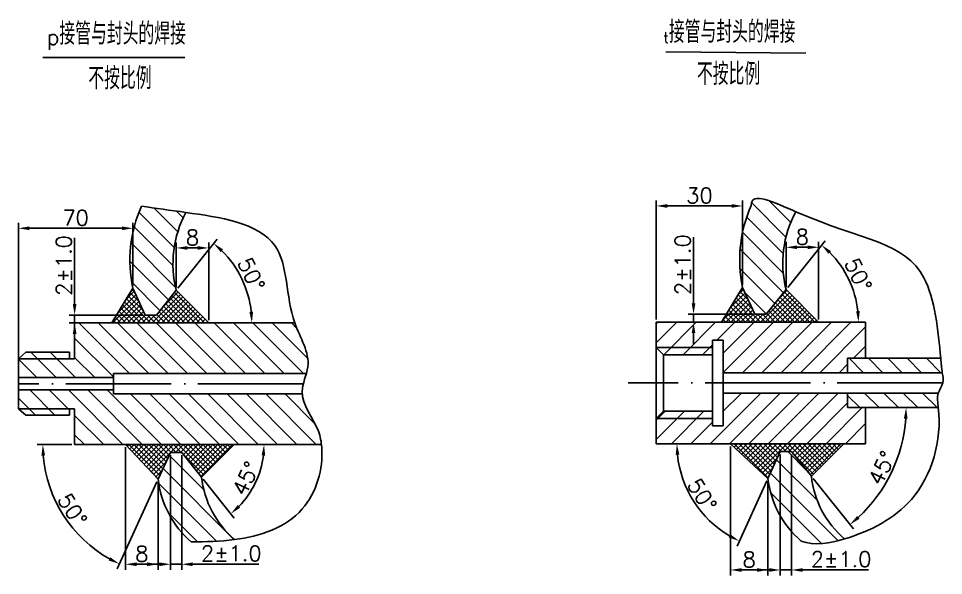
# Model space of a CAD drawing. Header units: millimetres. Extents: x 1189 to 3591, y 347 to 2928.
# Drawn here: x 1805.1 to 2015.7, y 1872.3 to 1999 of the extents above; entities that cross this region are included whole.
import ezdxf

# ---------------------------------------------------------------- set-up
doc = ezdxf.new("R2010")
doc.units = ezdxf.units.MM
doc.linetypes.add('ACAD_ISO04W100', pattern=[30, 24, -3, 0, -3])
doc.layers.add('点划线', color=7, linetype='ACAD_ISO04W100')
doc.layers.add('细直线', color=7, linetype='Continuous', lineweight=15)
doc.styles.get("Standard").update_dxf_attribs({"font": 'txt', "bigfont": 'gbcbig.shx'})
doc.dimstyles.new('ISO-25', dxfattribs={"dimtxt": 2.5, "dimasz": 2.5, "dimexe": 1.25, "dimexo": 0.625, "dimtad": 1, "dimtxsty": 'Standard', "dimcen": 2.5, "dimadec": 0, "dimazin": 0, "dimtfac": 1, "dimtmove": 0, "dimatfit": 3, "dimfxl": 0, "dimarcsym": 0})
pattern_1 = [(135, (-9.6373, 1527.383), (-2.2001627, -2.2001627), [])]
pattern_2 = [(135, (-1352.757, 1189.4913), (-2.2001627, -2.2001627), [])]
pattern_3 = [(135, (-250.3465, 1534.0617), (-2.2001627, -2.2001627), [])]

# ---------------------------------------------------------------- blocks, each defined once
blk = doc.blocks.new('*D44')
at = {"color": 0, "lineweight": -2}
for p, q in [((1805.15, 1917.97), (1805.15, 1952.53)), ((1831.17, 1938.28), (1831.17, 1952.53)), ((1807.65, 1951.28), (1828.67, 1951.28))]:
    blk.add_line(p, q, dxfattribs=at)
at = {"color": 0}
for points in [[(1807.65, 1951.7), (1807.65, 1950.86), (1805.15, 1951.28)], [(1828.67, 1951.7), (1828.67, 1950.86), (1831.17, 1951.28)]]:
    blk.add_solid(points, dxfattribs=at)
at = {"layer": 'Defpoints', "color": 0}
for p in [(1831.17, 1951.28), (1831.17, 1937.66), (1805.15, 1917.34)]:
    blk.add_point(p, dxfattribs=at)
at = {"color": 0, "insert": (1818.16, 1953.65), "char_height": 3.5, "attachment_point": 5}
blk.add_mtext('70', dxfattribs=at)
blk = doc.blocks.new('*D45')
at = {"color": 0, "lineweight": -2}
for p, q in [((1817.92, 1934.05), (1817.92, 1949.1)), ((1833.34, 1931.55), (1816.67, 1931.55)), ((1817.92, 1929.77), (1817.92, 1931.55)), ((1833.34, 1929.77), (1816.67, 1929.77)), ((1817.92, 1927.27), (1817.92, 1924.77))]:
    blk.add_line(p, q, dxfattribs=at)
at = {"color": 0}
for points in [[(1817.51, 1934.05), (1818.34, 1934.05), (1817.92, 1931.55)], [(1817.51, 1927.27), (1818.34, 1927.27), (1817.92, 1929.77)]]:
    blk.add_solid(points, dxfattribs=at)
at = {"layer": 'Defpoints', "color": 0}
for p in [(1833.96, 1931.55), (1817.92, 1929.77), (1833.96, 1929.77)]:
    blk.add_point(p, dxfattribs=at)
at = {"color": 0, "insert": (1815.45, 1942.82), "char_height": 3.5, "attachment_point": 5, "rotation": 90}
blk.add_mtext('2±1.0', dxfattribs=at)
blk = doc.blocks.new('*D46')
at = {"color": 0, "lineweight": -2}
blk.add_line((1841.44, 1937.66), (1850.36, 1948.8), dxfattribs=at)
blk.add_arc((1835.12, 1929.77), 23.14, 6.1937, 45.116, dxfattribs=at)
at = {"color": 0}
for points in [[(1851.17, 1945.85), (1851.73, 1946.47), (1849.58, 1947.83)], [(1858.54, 1932.29), (1857.71, 1932.24), (1858.26, 1929.77)]]:
    blk.add_solid(points, dxfattribs=at)
at = {"layer": 'Defpoints', "color": 0}
for p in [(1841.05, 1937.17), (1857.23, 1936.57), (1836.55, 1931.55), (1817.92, 1929.77), (1868.03, 1929.77)]:
    blk.add_point(p, dxfattribs=at)
at = {"color": 0, "insert": (1858.12, 1940.81), "char_height": 3.5, "attachment_point": 5, "rotation": 295.6548}
blk.add_mtext('50%%D', dxfattribs=at)
blk = doc.blocks.new('*D47')
at = {"color": 0, "lineweight": -2}
for p, q in [((1841.05, 1937.79), (1841.05, 1948.06)), ((1848.45, 1930.39), (1848.45, 1948.06)), ((1845.95, 1946.81), (1843.55, 1946.81))]:
    blk.add_line(p, q, dxfattribs=at)
at = {"color": 0}
for points in [[(1843.55, 1947.22), (1843.55, 1946.39), (1841.05, 1946.81)], [(1845.95, 1947.22), (1845.95, 1946.39), (1848.45, 1946.81)]]:
    blk.add_solid(points, dxfattribs=at)
at = {"layer": 'Defpoints', "color": 0}
for p in [(1841.05, 1946.81), (1841.05, 1937.17), (1848.45, 1929.77)]:
    blk.add_point(p, dxfattribs=at)
at = {"color": 0, "insert": (1844.75, 1949.18), "char_height": 3.5, "attachment_point": 5}
blk.add_mtext('8', dxfattribs=at)
blk = doc.blocks.new('*D48')
at = {"color": 0, "lineweight": -2}
for p, q in [((1817.3, 1902.09), (1809.43, 1902.09)), ((1836.66, 1893.64), (1827.58, 1873.81))]:
    blk.add_line(p, q, dxfattribs=at)
blk.add_arc((1840.54, 1902.09), 29.86, 184.7982, 240.5868, dxfattribs=at)
at = {"color": 0}
for points in [[(1810.36, 1899.58), (1811.2, 1899.61), (1810.68, 1902.09)], [(1826.06, 1876.45), (1825.68, 1875.71), (1828.1, 1874.95)]]:
    blk.add_solid(points, dxfattribs=at)
at = {"layer": 'Defpoints', "color": 0}
for p in [(1817.92, 1902.09), (1874.11, 1902.09), (1839.72, 1900.31), (1836.92, 1894.21), (1812.81, 1891.01)]:
    blk.add_point(p, dxfattribs=at)
at = {"color": 0, "insert": (1817.41, 1887.25), "char_height": 3.5, "attachment_point": 5, "rotation": 302.6925}
blk.add_mtext('50%%D', dxfattribs=at)
blk = doc.blocks.new('*D49')
at = {"color": 0, "lineweight": -2}
for p, q in [((1829.52, 1901.47), (1829.52, 1873.62)), ((1836.92, 1893.58), (1836.92, 1873.62)), ((1832.02, 1874.87), (1834.42, 1874.87))]:
    blk.add_line(p, q, dxfattribs=at)
at = {"color": 0}
for points in [[(1832.02, 1875.29), (1832.02, 1874.45), (1829.52, 1874.87)], [(1834.42, 1875.29), (1834.42, 1874.45), (1836.92, 1874.87)]]:
    blk.add_solid(points, dxfattribs=at)
at = {"layer": 'Defpoints', "color": 0}
for p in [(1829.52, 1902.09), (1836.92, 1894.21), (1836.92, 1874.87)]:
    blk.add_point(p, dxfattribs=at)
at = {"color": 0, "insert": (1833.22, 1877.25), "char_height": 3.5, "attachment_point": 5}
blk.add_mtext('8', dxfattribs=at)
blk = doc.blocks.new('*D50')
at = {"color": 0, "lineweight": -2}
for p, q in [((1839.72, 1899.69), (1839.72, 1873.62)), ((1842.3, 1899.69), (1842.3, 1873.62)), ((1837.22, 1874.87), (1834.72, 1874.87)), ((1839.72, 1874.87), (1842.3, 1874.87)), ((1844.8, 1874.87), (1859.85, 1874.87))]:
    blk.add_line(p, q, dxfattribs=at)
at = {"color": 0}
for points in [[(1837.22, 1875.29), (1837.22, 1874.45), (1839.72, 1874.87)], [(1844.8, 1875.29), (1844.8, 1874.45), (1842.3, 1874.87)]]:
    blk.add_solid(points, dxfattribs=at)
at = {"layer": 'Defpoints', "color": 0}
for p in [(1839.72, 1900.31), (1842.3, 1900.31), (1842.3, 1874.87)]:
    blk.add_point(p, dxfattribs=at)
at = {"color": 0, "insert": (1853.58, 1877.34), "char_height": 3.5, "attachment_point": 5}
blk.add_mtext('2±1.0', dxfattribs=at)
blk = doc.blocks.new('*D51')
at = {"color": 0, "lineweight": -2}
blk.add_line((1847.2, 1894.2), (1854.26, 1885.38), dxfattribs=at)
blk.add_arc((1840.88, 1902.09), 20.16, 315.7999, 352.8904, dxfattribs=at)
at = {"color": 0}
for points in [[(1860.47, 1899.62), (1861.3, 1899.57), (1861.04, 1902.09)], [(1855.61, 1887.73), (1855.05, 1888.35), (1853.48, 1886.36)]]:
    blk.add_solid(points, dxfattribs=at)
at = {"layer": 'Defpoints', "color": 0}
for p in [(1817.92, 1902.09), (1874.11, 1902.09), (1842.3, 1900.31), (1846.81, 1894.69), (1857.55, 1890.76)]:
    blk.add_point(p, dxfattribs=at)
at = {"color": 0, "insert": (1856.91, 1894.39), "char_height": 3.5, "attachment_point": 5, "rotation": 64.3452}
blk.add_mtext('45%%D', dxfattribs=at)
blk = doc.blocks.new('*D52')
at = {"color": 0, "lineweight": -2}
for p, q in [((1950.31, 1930.57), (1950.31, 1957.61)), ((1952.81, 1956.36), (1967.48, 1956.36)), ((1969.98, 1938.45), (1969.98, 1957.61))]:
    blk.add_line(p, q, dxfattribs=at)
at = {"color": 0}
for points in [[(1952.81, 1956.77), (1952.81, 1955.94), (1950.31, 1956.36)], [(1967.48, 1956.77), (1967.48, 1955.94), (1969.98, 1956.36)]]:
    blk.add_solid(points, dxfattribs=at)
at = {"layer": 'Defpoints', "color": 0}
for p in [(1969.98, 1956.36), (1969.98, 1937.83), (1950.31, 1929.94)]:
    blk.add_point(p, dxfattribs=at)
at = {"color": 0, "insert": (1960.15, 1958.73), "char_height": 3.5, "attachment_point": 5}
blk.add_mtext('30', dxfattribs=at)
blk = doc.blocks.new('*D53')
at = {"color": 0, "lineweight": -2}
for p, q in [((1958.8, 1934.22), (1958.8, 1949.27)), ((1972.15, 1931.72), (1957.55, 1931.72)), ((1958.8, 1929.94), (1958.8, 1931.72)), ((1971.67, 1929.94), (1957.55, 1929.94)), ((1958.8, 1927.44), (1958.8, 1924.94))]:
    blk.add_line(p, q, dxfattribs=at)
at = {"color": 0}
for points in [[(1958.38, 1934.22), (1959.22, 1934.22), (1958.8, 1931.72)], [(1958.38, 1927.44), (1959.22, 1927.44), (1958.8, 1929.94)]]:
    blk.add_solid(points, dxfattribs=at)
at = {"layer": 'Defpoints', "color": 0}
for p in [(1972.78, 1931.72), (1958.8, 1929.94), (1972.3, 1929.94)]:
    blk.add_point(p, dxfattribs=at)
at = {"color": 0, "insert": (1956.33, 1943), "char_height": 3.5, "attachment_point": 5, "rotation": 90}
blk.add_mtext('2±1.0', dxfattribs=at)
blk = doc.blocks.new('*D54')
at = {"color": 0, "lineweight": -2}
blk.add_line((1980.25, 1937.83), (1988.73, 1948.42), dxfattribs=at)
blk.add_arc((1973.93, 1929.94), 22.42, 6.3911, 44.9185, dxfattribs=at)
at = {"color": 0}
for points in [[(1989.53, 1945.47), (1990.09, 1946.09), (1987.95, 1947.45)], [(1996.63, 1932.46), (1995.8, 1932.42), (1996.36, 1929.94)]]:
    blk.add_solid(points, dxfattribs=at)
at = {"layer": 'Defpoints', "color": 0}
for p in [(1979.86, 1937.34), (1995.36, 1936.54), (1975.36, 1931.72), (1950.31, 1929.94), (1997.98, 1929.94)]:
    blk.add_point(p, dxfattribs=at)
at = {"color": 0, "insert": (1996.29, 1940.68), "char_height": 3.5, "attachment_point": 5, "rotation": 295.6548}
blk.add_mtext('50%%D', dxfattribs=at)
blk = doc.blocks.new('*D55')
at = {"color": 0, "lineweight": -2}
blk.add_line((1975.48, 1893.81), (1968.7, 1879.01), dxfattribs=at)
blk.add_arc((1979.35, 1902.27), 24.33, 185.8903, 239.4947, dxfattribs=at)
at = {"color": 0}
for points in [[(1954.73, 1899.75), (1955.57, 1899.79), (1955.02, 1902.27)], [(1967.19, 1881.68), (1966.81, 1880.94), (1969.22, 1880.15)]]:
    blk.add_solid(points, dxfattribs=at)
at = {"layer": 'Defpoints', "color": 0}
for p in [(1950.31, 1902.27), (1997.98, 1902.27), (1978.53, 1900.49), (1975.74, 1894.38), (1961.73, 1885.49)]:
    blk.add_point(p, dxfattribs=at)
at = {"color": 0, "insert": (1960.74, 1890.62), "char_height": 3.5, "attachment_point": 5, "rotation": 302.0502}
blk.add_mtext('50%%D', dxfattribs=at)
blk = doc.blocks.new('*D56')
at = {"color": 0, "lineweight": -2}
for p, q in [((1979.86, 1937.97), (1979.86, 1948.21)), ((1987.26, 1930.57), (1987.26, 1948.21)), ((1982.36, 1946.96), (1984.76, 1946.96))]:
    blk.add_line(p, q, dxfattribs=at)
at = {"color": 0}
for points in [[(1982.36, 1947.37), (1982.36, 1946.54), (1979.86, 1946.96)], [(1984.76, 1947.37), (1984.76, 1946.54), (1987.26, 1946.96)]]:
    blk.add_solid(points, dxfattribs=at)
at = {"layer": 'Defpoints', "color": 0}
for p in [(1987.26, 1946.96), (1979.86, 1937.34), (1987.26, 1929.94)]:
    blk.add_point(p, dxfattribs=at)
at = {"color": 0, "insert": (1983.56, 1949.33), "char_height": 3.5, "attachment_point": 5}
blk.add_mtext('8', dxfattribs=at)
blk = doc.blocks.new('*D57')
at = {"color": 0, "lineweight": -2}
for p, q in [((1967.22, 1901.64), (1967.22, 1872.32)), ((1975.74, 1893.76), (1975.74, 1872.32)), ((1969.72, 1873.57), (1973.24, 1873.57))]:
    blk.add_line(p, q, dxfattribs=at)
at = {"color": 0}
for points in [[(1969.72, 1873.98), (1969.72, 1873.15), (1967.22, 1873.57)], [(1973.24, 1873.98), (1973.24, 1873.15), (1975.74, 1873.57)]]:
    blk.add_solid(points, dxfattribs=at)
at = {"layer": 'Defpoints', "color": 0}
for p in [(1967.22, 1902.27), (1975.74, 1894.38), (1975.74, 1873.57)]:
    blk.add_point(p, dxfattribs=at)
at = {"color": 0, "insert": (1971.48, 1875.94), "char_height": 3.5, "attachment_point": 5}
blk.add_mtext('8', dxfattribs=at)
blk = doc.blocks.new('*D58')
at = {"color": 0, "lineweight": -2}
for p, q in [((1978.53, 1899.86), (1978.53, 1872.32)), ((1981.12, 1899.86), (1981.12, 1872.32)), ((1976.03, 1873.57), (1973.53, 1873.57)), ((1978.53, 1873.57), (1981.12, 1873.57)), ((1983.62, 1873.57), (1998.66, 1873.57))]:
    blk.add_line(p, q, dxfattribs=at)
at = {"color": 0}
for points in [[(1976.03, 1873.98), (1976.03, 1873.15), (1978.53, 1873.57)], [(1983.62, 1873.98), (1983.62, 1873.15), (1981.12, 1873.57)]]:
    blk.add_solid(points, dxfattribs=at)
at = {"layer": 'Defpoints', "color": 0}
for p in [(1978.53, 1900.49), (1981.12, 1900.49), (1981.12, 1873.57)]:
    blk.add_point(p, dxfattribs=at)
at = {"color": 0, "insert": (1992.39, 1876.04), "char_height": 3.5, "attachment_point": 5}
blk.add_mtext('2±1.0', dxfattribs=at)
blk = doc.blocks.new('*D59')
at = {"color": 0, "lineweight": -2}
blk.add_line((1986.01, 1894.38), (1995.19, 1882.92), dxfattribs=at)
blk.add_arc((1973.1, 1910.5), 34.09, 312.8932, 355.7971, dxfattribs=at)
at = {"color": 0}
for points in [[(2006.68, 1908.02), (2007.51, 1907.99), (2007.19, 1910.5)], [(1996.57, 1885.21), (1996.03, 1885.84), (1994.41, 1883.89)]]:
    blk.add_solid(points, dxfattribs=at)
at = {"layer": 'Defpoints', "color": 0}
for p in [(1993.87, 1910.5), (2014.52, 1910.5), (1981.12, 1900.49), (1985.62, 1894.87), (2001.29, 1891.34)]:
    blk.add_point(p, dxfattribs=at)
at = {"color": 0, "insert": (2001.68, 1896.77), "char_height": 3.5, "attachment_point": 5, "rotation": 64.3452}
blk.add_mtext('45%%D', dxfattribs=at)

msp = doc.modelspace()

# ---------------------------------------------------------------- hatches: boundary and pattern name
h = msp.add_hatch()
h.set_pattern_fill('ANSI31', color=256, scale=0.98, angle=90, style=0)
h.set_pattern_definition(pattern_1)
edge = h.paths.add_edge_path()
edge.add_spline(control_points=[(1982.054, 1955.045), (1977.213, 1957.136), (1971.77, 1959.869), (1971.94, 1956.469)], knot_values=[0, 0, 0, 0, 10.2141796, 10.2141796, 10.2141796, 10.2141796], degree=3, periodic=0)
edge.add_arc((1999.497, 1944.145), 30.187, 155.90617, 192.07683)
edge.add_line((1969.978, 1937.829), (1972.776, 1931.723))
edge.add_line((1972.776, 1931.723), (1975.357, 1931.723))
edge.add_line((1975.357, 1931.723), (1979.859, 1937.343))
edge.add_arc((2003.845, 1943.355), 24.728, 151.78797, 194.07194, ccw=False)
h = msp.add_hatch()
h.set_pattern_fill('ANSI31', color=256, scale=0.98, angle=90, style=0)
h.set_pattern_definition(pattern_3)
edge = h.paths.add_edge_path()
edge.add_spline(control_points=[(1843.242, 1954.872), (1839.658, 1955.375), (1836.393, 1955.835), (1833.128, 1956.295)], knot_values=[0, 0, 0, 0, 10.2141796, 10.2141796, 10.2141796, 10.2141796], degree=3, periodic=0)
edge.add_arc((1860.685, 1943.971), 30.187, 155.90617, 192.07683)
edge.add_line((1831.166, 1937.656), (1833.964, 1931.549))
edge.add_line((1833.964, 1931.549), (1836.545, 1931.549))
edge.add_line((1836.545, 1931.549), (1841.047, 1937.169))
edge.add_arc((1865.033, 1943.182), 24.728, 151.78797, 194.07194, ccw=False)
h = msp.add_hatch()
h.set_pattern_fill('ANSI31', color=256, scale=0.25, style=0)
h.set_pattern_definition([(45, (-4507.51004, 917.6163), (-0.56126601, 0.56126601), [])])
h.paths.add_polyline_path([(1848.447, 1929.768), (1841.047, 1937.169), (1836.545, 1931.549), (1833.964, 1931.549), (1831.166, 1937.656), (1826.381, 1929.768)])
h.paths.add_polyline_path([(1829.524, 1902.093), (1836.924, 1894.206), (1839.722, 1900.313), (1842.304, 1900.313), (1846.805, 1894.693), (1854.206, 1902.093)])
h = msp.add_hatch()
h.set_pattern_fill('ANSI31', color=256, scale=0.25, angle=90, style=0)
h.set_pattern_definition([(135, (-4507.51004, 917.6163), (-0.56126601, -0.56126601), [])])
h.paths.add_polyline_path([(1841.047, 1937.169), (1836.545, 1931.549), (1833.964, 1931.549), (1831.166, 1937.656), (1826.381, 1929.768), (1848.447, 1929.768)])
h.paths.add_polyline_path([(1854.206, 1902.093), (1829.524, 1902.093), (1836.924, 1894.206), (1839.722, 1900.313), (1842.304, 1900.313), (1846.805, 1894.693)])
h = msp.add_hatch()
h.set_pattern_fill('ANSI31', color=256, scale=0.25, angle=90, style=0)
h.set_pattern_definition([(135, (-4541.7154, 909.0078), (-0.56126601, -0.56126601), [])])
h.paths.add_polyline_path([(1987.259, 1929.942), (1979.859, 1937.343), (1975.357, 1931.723), (1972.776, 1931.723), (1969.978, 1937.829), (1965.193, 1929.942)])
h.paths.add_polyline_path([(1967.219, 1902.267), (1975.736, 1894.38), (1978.534, 1900.487), (1981.116, 1900.487), (1985.617, 1894.867), (1993.018, 1902.267)])
h = msp.add_hatch()
h.set_pattern_fill('ANSI31', color=256, scale=0.25, style=0)
h.set_pattern_definition([(45, (-4541.7154, 909.0078), (-0.56126601, 0.56126601), [])])
h.paths.add_polyline_path([(1975.357, 1931.723), (1972.776, 1931.723), (1969.978, 1937.829), (1965.193, 1929.942), (1987.259, 1929.942), (1979.859, 1937.343)])
h.paths.add_polyline_path([(1993.018, 1902.267), (1967.219, 1902.267), (1975.736, 1894.38), (1978.534, 1900.487), (1981.116, 1900.487), (1985.617, 1894.867)])
h = msp.add_hatch()
h.set_pattern_fill('ANSI31', color=256, scale=0.98, angle=90, style=0)
h.set_pattern_definition(pattern_2)
edge = h.paths.add_edge_path()
edge.add_spline(control_points=[(1870.682, 1918.244), (1870.823, 1918.748), (1871.747, 1922.653), (1869.26, 1926.268), (1868.031, 1929.768)], knot_values=[49.9860117, 49.9860117, 49.9860117, 49.9860117, 51.5303893, 61.9821997, 61.9821997, 61.9821997, 61.9821997], degree=3, periodic=0)
edge.add_line((1868.031, 1929.768), (1817.924, 1929.768))
edge.add_line((1817.924, 1929.768), (1817.924, 1921.62))
edge.add_line((1817.924, 1921.62), (1816.724, 1921.62))
edge.add_line((1816.724, 1921.62), (1816.724, 1923.09))
edge.add_line((1816.724, 1923.09), (1806.844, 1923.09))
edge.add_line((1806.844, 1923.09), (1805.147, 1921.62))
edge.add_line((1805.147, 1921.62), (1805.147, 1917.341))
edge.add_line((1805.147, 1917.341), (1826.749, 1917.341))
edge.add_line((1826.749, 1917.341), (1826.749, 1918.244))
edge.add_line((1826.749, 1918.244), (1870.682, 1918.244))
h = msp.add_hatch()
h.set_pattern_fill('ANSI31', color=256, scale=0.98, style=0)
h.set_pattern_definition([(45, (-9.6373, 1527.383), (-2.2001627, 2.2001627), [])])
h.paths.add_polyline_path([(1950.314, 1929.942), (1950.314, 1924.18), (1963.091, 1924.18), (1963.091, 1925.826), (1965.561, 1925.826), (1965.561, 1918.418), (1993.866, 1918.418), (1993.866, 1921.71), (1997.982, 1921.71), (1997.982, 1929.942)])
h.paths.add_polyline_path([(1997.982, 1902.267), (1997.982, 1910.499), (1993.866, 1910.499), (1993.866, 1913.792), (1965.561, 1913.792), (1965.561, 1906.383), (1963.091, 1906.383), (1963.091, 1908.03), (1950.314, 1908.03), (1950.314, 1902.267)])
h.paths.add_polyline_path([(1963.091, 1922.534), (1963.091, 1924.18), (1950.314, 1924.18), (1951.96, 1922.534)], flags=17)
h.paths.add_polyline_path([(1963.091, 1908.03), (1963.091, 1909.676), (1951.96, 1909.676), (1950.314, 1908.03)], flags=17)
h = msp.add_hatch()
h.set_pattern_fill('ANSI31', color=256, scale=0.98, angle=90, style=0)
h.set_pattern_definition(pattern_1)
edge = h.paths.add_edge_path()
edge.add_line((1993.866, 1921.71), (1993.866, 1918.418))
edge.add_line((1993.866, 1918.418), (2015.433, 1918.418))
edge.add_spline(control_points=[(2015.433, 1918.418), (2015.268, 1919.532), (2015.175, 1920.604), (2015.075, 1921.71)], knot_values=[126.0035067, 126.0035067, 126.0035067, 126.0035067, 132.7631404, 132.7631404, 132.7631404, 132.7631404], degree=3, periodic=0)
edge.add_line((2015.075, 1921.71), (1993.866, 1921.71))
h = msp.add_hatch()
h.set_pattern_fill('ANSI31', color=256, scale=0.98, angle=90, style=0)
h.set_pattern_definition(pattern_2)
edge = h.paths.add_edge_path()
edge.add_spline(control_points=[(1874.108, 1902.093), (1873.993, 1903.138), (1873.15, 1907.145), (1869.9, 1910.733), (1869.708, 1913.618)], knot_values=[66.7468711, 66.7468711, 66.7468711, 66.7468711, 69.88845, 79.0573683, 79.0573683, 79.0573683, 79.0573683], degree=3, periodic=0)
edge.add_line((1869.708, 1913.618), (1826.749, 1913.618))
edge.add_line((1826.749, 1913.618), (1826.749, 1914.521))
edge.add_line((1826.749, 1914.521), (1805.147, 1914.521))
edge.add_line((1805.147, 1914.521), (1805.147, 1910.242))
edge.add_line((1805.147, 1910.242), (1806.844, 1908.772))
edge.add_line((1806.844, 1908.772), (1816.724, 1908.772))
edge.add_line((1816.724, 1908.772), (1816.724, 1910.242))
edge.add_line((1816.724, 1910.242), (1817.924, 1910.242))
edge.add_line((1817.924, 1910.242), (1817.924, 1902.093))
edge.add_line((1817.924, 1902.093), (1874.108, 1902.093))
h = msp.add_hatch()
h.set_pattern_fill('ANSI31', color=256, scale=0.98, angle=90, style=0)
h.set_pattern_definition(pattern_1)
edge = h.paths.add_edge_path()
edge.add_spline(control_points=[(2014.522, 1910.499), (2014.392, 1911.637), (2014.191, 1912.766), (2014.522, 1913.792)], knot_values=[142.6348237, 142.6348237, 142.6348237, 142.6348237, 149.3548237, 149.3548237, 149.3548237, 149.3548237], degree=3, periodic=0)
edge.add_line((2014.522, 1913.792), (1993.866, 1913.792))
edge.add_line((1993.866, 1913.792), (1993.866, 1910.499))
edge.add_line((1993.866, 1910.499), (2014.522, 1910.499))
h = msp.add_hatch()
h.set_pattern_fill('ANSI31', color=256, scale=0.98, angle=90, style=0)
h.set_pattern_definition(pattern_3)
edge = h.paths.add_edge_path()
edge.add_line((1846.805, 1894.693), (1842.304, 1900.313))
edge.add_line((1842.304, 1900.313), (1839.722, 1900.313))
edge.add_line((1839.722, 1900.313), (1836.924, 1894.206))
edge.add_arc((1858.81, 1896.698), 22.027, 186.4967, 229.37408)
edge.add_spline(control_points=[(1844.468, 1879.981), (1847.734, 1880.003), (1851.001, 1880.026), (1854.348, 1880.467)], knot_values=[111.2913959, 111.2913959, 111.2913959, 111.2913959, 121.1842026, 121.1842026, 121.1842026, 121.1842026], degree=3, periodic=0)
edge.add_arc((1868.69, 1897.185), 22.027, 186.4967, 229.37408, ccw=False)
h = msp.add_hatch()
h.set_pattern_fill('ANSI31', color=256, scale=0.98, angle=90, style=0)
h.set_pattern_definition(pattern_1)
edge = h.paths.add_edge_path()
edge.add_spline(control_points=[(1983.28, 1880.155), (1986.349, 1878.949), (1989.832, 1879.641), (1993.16, 1880.641)], knot_values=[112.6267984, 112.6267984, 112.6267984, 112.6267984, 122.5196051, 122.5196051, 122.5196051, 122.5196051], degree=3, periodic=0)
edge.add_arc((2007.502, 1897.359), 22.027, 186.4967, 229.37408, ccw=False)
edge.add_line((1985.617, 1894.867), (1981.116, 1900.487))
edge.add_line((1981.116, 1900.487), (1978.534, 1900.487))
edge.add_line((1978.534, 1900.487), (1975.736, 1894.38))
edge.add_arc((1997.621, 1896.872), 22.027, 186.4967, 229.37408)

# ---------------------------------------------------------------- linework, layer by layer
for p, q in [((1810.704, 1990.095), (1843.032, 1990.095)), ((1952.529, 1991.4), (1984.333, 1991.086)), ((1826.381, 1929.768), (1831.166, 1937.656)), ((1831.166, 1937.656), (1833.964, 1931.549)), ((1836.545, 1931.549), (1841.047, 1937.169)), ((1841.047, 1937.169), (1848.447, 1929.768)), ((1965.193, 1929.942), (1969.978, 1937.829)), ((1969.978, 1937.829), (1972.776, 1931.723)), ((1975.357, 1931.723), (1979.859, 1937.343)), ((1979.859, 1937.343), (1987.259, 1929.942)), ((1833.964, 1931.549), (1836.545, 1931.549)), ((1972.776, 1931.723), (1975.357, 1931.723)), ((1817.924, 1929.768), (1868.031, 1929.768)), ((1817.924, 1921.62), (1817.924, 1929.768)), ((1950.314, 1929.942), (1997.982, 1929.942)), ((1950.314, 1929.942), (1950.314, 1902.267)), ((1997.982, 1929.942), (1997.982, 1921.71)), ((1965.561, 1925.826), (1963.091, 1925.826)), ((1963.091, 1906.383), (1963.091, 1925.826)), ((1965.561, 1925.826), (1965.561, 1906.383)), ((1805.147, 1921.62), (1806.844, 1923.09)), ((1816.724, 1923.09), (1806.844, 1923.09)), ((1816.724, 1921.62), (1816.724, 1923.09)), ((1963.091, 1924.18), (1950.314, 1924.18)), ((1950.314, 1924.18), (1951.96, 1922.534)), ((1963.091, 1922.534), (1951.96, 1922.534)), ((1951.96, 1922.534), (1951.96, 1909.676)), ((1805.147, 1921.62), (1805.147, 1910.242)), ((1805.147, 1921.62), (1816.724, 1921.62)), ((1817.924, 1921.62), (1816.724, 1921.62)), ((2015.075, 1921.71), (1993.866, 1921.71)), ((1993.866, 1921.71), (1993.866, 1918.418)), ((1870.682, 1918.244), (1826.749, 1918.244)), ((1826.749, 1918.244), (1826.749, 1913.618)), ((2015.433, 1918.418), (1965.561, 1918.418)), ((1826.749, 1917.341), (1805.147, 1917.341)), ((1826.749, 1914.521), (1805.147, 1914.521)), ((1869.708, 1913.618), (1826.749, 1913.618)), ((2014.522, 1913.792), (1965.561, 1913.792)), ((1993.866, 1910.499), (1993.866, 1913.792)), ((1805.147, 1910.242), (1806.844, 1908.772)), ((1816.724, 1910.242), (1805.147, 1910.242)), ((1817.924, 1910.242), (1816.724, 1910.242)), ((1816.724, 1910.242), (1816.724, 1908.772)), ((1817.924, 1910.242), (1817.924, 1902.093)), ((2014.522, 1910.499), (1993.866, 1910.499)), ((1997.982, 1902.267), (1997.982, 1910.499)), ((1816.724, 1908.772), (1806.844, 1908.772)), ((1950.314, 1908.03), (1951.96, 1909.676)), ((1963.091, 1908.03), (1950.314, 1908.03)), ((1963.091, 1909.676), (1951.96, 1909.676)), ((1965.561, 1906.383), (1963.091, 1906.383)), ((1817.924, 1902.093), (1874.108, 1902.093)), ((1836.924, 1894.206), (1829.524, 1902.093)), ((1846.805, 1894.693), (1854.206, 1902.093)), ((1950.314, 1902.267), (1997.982, 1902.267)), ((1967.219, 1902.267), (1975.736, 1894.38)), ((1985.617, 1894.867), (1993.018, 1902.267)), ((1836.924, 1894.206), (1839.722, 1900.313)), ((1839.722, 1900.313), (1842.304, 1900.313)), ((1842.304, 1900.313), (1846.805, 1894.693)), ((1975.736, 1894.38), (1978.534, 1900.487)), ((1978.534, 1900.487), (1981.116, 1900.487)), ((1981.116, 1900.487), (1985.617, 1894.867))]:
    msp.add_line(p, q)
for centre, radius, start, end in [((1860.685, 1943.971), 30.187, 155.90617, 192.07683), ((1999.497, 1944.145), 30.187, 155.90617, 192.07683), ((1865.033, 1943.182), 24.728, 151.78797, 194.07194), ((2003.845, 1943.355), 24.728, 151.78797, 194.07194), ((1858.81, 1896.698), 22.027, 186.4967, 229.37408), ((1868.69, 1897.185), 22.027, 186.4967, 229.37408), ((1997.621, 1896.872), 22.027, 186.4967, 229.37408), ((2007.502, 1897.359), 22.027, 186.4967, 229.37408)]:
    msp.add_arc(centre, radius, start, end)
at = {"start_tangent": (-0.0499308, 0.9987527), "end_tangent": (-0.9307604, 0.3656298)}
msp.add_spline([(1971.94, 1956.469), (1982.054, 1955.045), (2011.253, 1939.992), (2015.075, 1921.71), (2015.433, 1918.418), (2015.529, 1916.105), (2014.522, 1913.792), (2014.522, 1910.499), (2008.403, 1889.631), (1993.16, 1880.641), (1983.28, 1880.155)], degree=3, dxfattribs=at)
msp.add_spline([(1833.128, 1956.295), (1843.242, 1954.872), (1863.505, 1947.355), (1868.031, 1929.768), (1871.005, 1919.749), (1869.698, 1914.138), (1873.406, 1905.156), (1874.168, 1901.447), (1869.741, 1887.438), (1854.348, 1880.467), (1844.468, 1879.981)], degree=3)
at = {"layer": '点划线'}
for p, q in [((2015.529, 1916.105), (1943.959, 1916.105)), ((1869.993, 1915.931), (1805.147, 1915.931))]:
    msp.add_line(p, q, dxfattribs=at)

# ---------------------------------------------------------------- texts
at = {"layer": '细直线', "char_height": 5, "width": 419.732, "attachment_point": 1}
for s, insert in [('{\\H0.7x;p}接管与封头的焊接', (1811.6, 1998.029)), ('{\\H0.4916x;t}接管与封头的焊接', (1951.923, 1998.442)), ('不按比例', (1821.048, 1987.896)), ('不按比例', (1959.583, 1988.887))]:
    msp.add_mtext(s, dxfattribs=dict(at, insert=insert))

# ---------------------------------------------------------------- dimensions: what is measured, and where the dimension line sits
for base, p1, p2, text, picture, middle in [((1969.978, 1956.356), (1950.314, 1929.942), (1969.978, 1937.829), '30', '*D52', (1960.146, 1958.731)), ((1831.166, 1951.28), (1805.147, 1917.341), (1831.166, 1937.656), '70', '*D44', (1818.156, 1953.655)), ((1841.047, 1946.806), (1848.447, 1929.768), (1841.047, 1937.169), '8', '*D47', (1844.747, 1949.181)), ((1987.259, 1946.956), (1979.859, 1937.343), (1987.259, 1929.942), '8', '*D56', (1983.559, 1949.331)), ((1836.924, 1874.87), (1829.524, 1902.093), (1836.924, 1894.206), '8', '*D49', (1833.224, 1877.245)), ((1975.736, 1873.566), (1967.219, 1902.267), (1975.736, 1894.38), '8', '*D57', (1971.478, 1875.941)), ((1842.304, 1874.87), (1839.722, 1900.313), (1842.304, 1900.313), '2±1.0', '*D50', (1853.578, 1877.342)), ((1981.116, 1873.566), (1978.534, 1900.487), (1981.116, 1900.487), '2±1.0', '*D58', (1992.39, 1876.038))]:
    dim = msp.add_linear_dim(base=base, p1=p1, p2=p2, text=text, dimstyle='ISO-25', override={"dimtxt": 3.5})
    dim.commit()
    dim.dimension.update_dxf_attribs({"geometry": picture, "text_midpoint": middle})
for base, p1, p2, picture, middle in [((1817.924, 1929.768), (1833.964, 1931.549), (1833.964, 1929.768), '*D45', (1817.924, 1942.823)), ((1958.802, 1929.942), (1972.776, 1931.723), (1972.299, 1929.942), '*D53', (1958.802, 1942.996))]:
    dim = msp.add_linear_dim(base=base, p1=p1, p2=p2, angle=90, text='2±1.0', dimstyle='ISO-25', override={"dimtxt": 3.5})
    dim.commit()
    dim.dimension.update_dxf_attribs({"geometry": picture, "text_midpoint": middle, "dimtype": 160})
for base, line1, line2, text, picture, middle in [((1857.235, 1936.573), ((1836.545, 1931.549), (1841.047, 1937.169)), ((1817.924, 1929.768), (1868.031, 1929.768)), '50%%D', '*D46', (1858.118, 1940.814)), ((1995.364, 1936.537), ((1950.314, 1929.942), (1997.982, 1929.942)), ((1975.357, 1931.723), (1979.859, 1937.343)), '50%%D', '*D54', (1996.286, 1940.679)), ((2001.289, 1891.335), ((2014.522, 1910.499), (1993.866, 1910.499)), ((1981.116, 1900.487), (1985.617, 1894.867)), '45%%D', '*D59', (2001.685, 1896.769)), ((1812.811, 1891.006), ((1817.924, 1902.093), (1874.108, 1902.093)), ((1836.924, 1894.206), (1839.722, 1900.313)), '50%%D', '*D48', (1817.406, 1887.247)), ((1857.551, 1890.76), ((1817.924, 1902.093), (1874.108, 1902.093)), ((1842.304, 1900.313), (1846.805, 1894.693)), '45%%D', '*D51', (1856.91, 1894.393))]:
    dim = msp.add_angular_dim_2l(base=base, line1=line1, line2=line2, text=text, dimstyle='ISO-25', override={"dimtxt": 3.5})
    dim.commit()
    dim.dimension.update_dxf_attribs({"geometry": picture, "text_midpoint": middle})
dim = msp.add_angular_dim_2l(base=(1961.729, 1885.493), line1=((1950.314, 1902.267), (1997.982, 1902.267)), line2=((1975.736, 1894.38), (1978.534, 1900.487)), text='50%%D', dimstyle='ISO-25', override={"dimtxt": 3.5})
dim.commit()
dim.dimension.update_dxf_attribs({"geometry": '*D55', "text_midpoint": (1958.729, 1889.357), "dimtype": 162})

doc.saveas('drawing.dxf')
